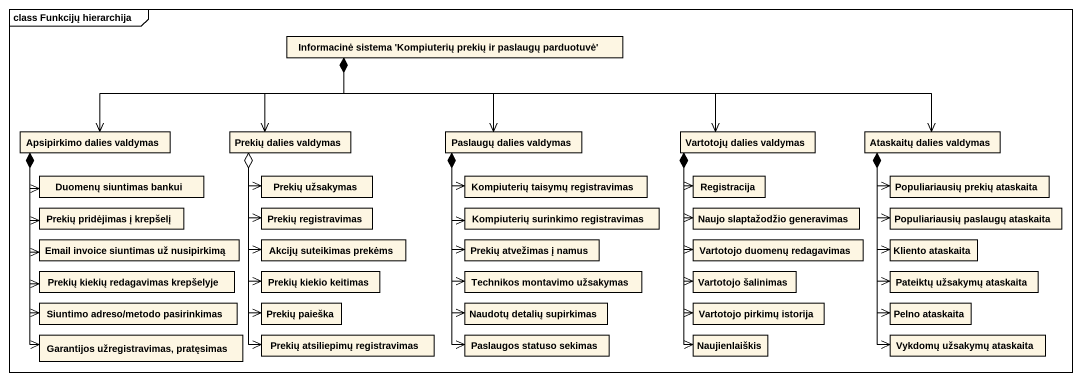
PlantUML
@startuml
mainframe class Funkcijų hierarchija
hide circle
hide empty members
class "Informacinė sistema 'Kompiuterių prekių ir paslaugų parduotuvė'" as Informacinė_sistema
class "Apsipirkimo dalies valdymas" as Apsipirkimo_dalies_valdymas
class "Prekių dalies valdymas" as Prekių_dalies_valdymas
class "Paslaugų dalies valdymas" as Paslaugų_dalies_valdymas
class "Vartotojų dalies valdymas" as Vartotojų_dalies_valdymas
class "Ataskaitų dalies valdymas" as Ataskaitų_dalies_valdymas
class "Duomenų siuntimas bankui" as Duomenų_siuntimas_bankui
class "Prekių užsakymas" as Prekių_užsakymas
class "Kompiuterių taisymų registravimas" as Kompiuterių_taisymų
class Registracija
class "Populiariausių prekių ataskaita" as Populiariausių_prekių
class "Prekių pridėjimas į krepšelį" as Prekių_pridėjimas_į_krepšelį
class "Prekių registravimas" as Prekių_registravimas
class "Kompiuterių surinkimo registravimas" as Kompiuterių_surinkimo
class "Naujo slaptažodžio generavimas" as Naujo_slaptažodžio
class "Populiariausių paslaugų ataskaita" as Populiariausių_paslaugų
class "Email invoice siuntimas už nusipirkimą" as Email_invoice_siuntimas_už
class "Prekių kiekių redagavimas krepšelyje" as Prekių_kiekių_redagavimas
class "Akcijų suteikimas prekėms" as Akcijų_suteikimas_prekėms
class "Prekių kiekio keitimas" as Prekių_kiekio_keitimas
class "Prekių atvežimas į namus" as Prekių_atvežimas_į_namus
class "Technikos montavimo užsakymas" as Technikos_montavimo
class "Vartotojo duomenų redagavimas" as Vartotojo_duomenų
class "Vartotojo šalinimas" as Vartotojo_šalinimas
class "Kliento ataskaita" as Kliento_ataskaita
class "Pateiktų užsakymų ataskaita" as Pateiktų_užsakymų_ataskaita
class "Siuntimo adreso/metodo pasirinkimas" as Siuntimo_adreso_metodo
class "Prekių paieška" as Prekių_paieška
class "Naudotų detalių supirkimas" as Naudotų_detalių_supirkimas
class "Vartotojo pirkimų istorija" as Vartotojo_pirkimų_istorija
class "Pelno ataskaita" as Pelno_ataskaita
class "Garantijos užregistravimas, pratęsimas" as Garantijos_užregistravimas
class "Prekių atsiliepimų registravimas" as Prekių_atsiliepimų
class "Paslaugos statuso sekimas" as Paslaugos_statuso_sekimas
class Naujienlaiškis
class "Vykdomų užsakymų ataskaita" as Vykdomų_užsakymų_ataskaita
Informacinė_sistema *-left-> Apsipirkimo_dalies_valdymas
Informacinė_sistema *-left-> Prekių_dalies_valdymas
Informacinė_sistema *--> Paslaugų_dalies_valdymas
Informacinė_sistema *-right-> Vartotojų_dalies_valdymas
Informacinė_sistema *-right-> Ataskaitų_dalies_valdymas
Apsipirkimo_dalies_valdymas *--> Duomenų_siuntimas_bankui
Apsipirkimo_dalies_valdymas *--> Prekių_pridėjimas_į_krepšelį
Apsipirkimo_dalies_valdymas *--> Email_invoice_siuntimas_už
Apsipirkimo_dalies_valdymas *--> Prekių_kiekių_redagavimas
Apsipirkimo_dalies_valdymas *--> Siuntimo_adreso_metodo
Apsipirkimo_dalies_valdymas *--> Garantijos_užregistravimas
Prekių_dalies_valdymas *--> Prekių_užsakymas
Prekių_dalies_valdymas --> Prekių_registravimas
Prekių_dalies_valdymas --> Akcijų_suteikimas_prekėms
Prekių_dalies_valdymas o--> Prekių_kiekio_keitimas
Prekių_dalies_valdymas *--> Prekių_paieška
Prekių_dalies_valdymas *--> Prekių_atsiliepimų
Paslaugų_dalies_valdymas *--> Kompiuterių_taisymų
Paslaugų_dalies_valdymas *--> Kompiuterių_surinkimo
Paslaugų_dalies_valdymas *--> Prekių_atvežimas_į_namus
Paslaugų_dalies_valdymas *--> Technikos_montavimo
Paslaugų_dalies_valdymas *--> Naudotų_detalių_supirkimas
Paslaugų_dalies_valdymas *--> Paslaugos_statuso_sekimas
Vartotojų_dalies_valdymas *--> Registracija
Vartotojų_dalies_valdymas *--> Naujo_slaptažodžio
Vartotojų_dalies_valdymas *--> Vartotojo_duomenų
Vartotojų_dalies_valdymas *--> Vartotojo_šalinimas
Vartotojų_dalies_valdymas *--> Vartotojo_pirkimų_istorija
Vartotojų_dalies_valdymas *--> Naujienlaiškis
Ataskaitų_dalies_valdymas *--> Populiariausių_prekių
Ataskaitų_dalies_valdymas *--> Populiariausių_paslaugų
Ataskaitų_dalies_valdymas *--> Kliento_ataskaita
Ataskaitų_dalies_valdymas *--> Pateiktų_užsakymų_ataskaita
Ataskaitų_dalies_valdymas *--> Pelno_ataskaita
Ataskaitų_dalies_valdymas *--> Vykdomų_užsakymų_ataskaita
@enduml
